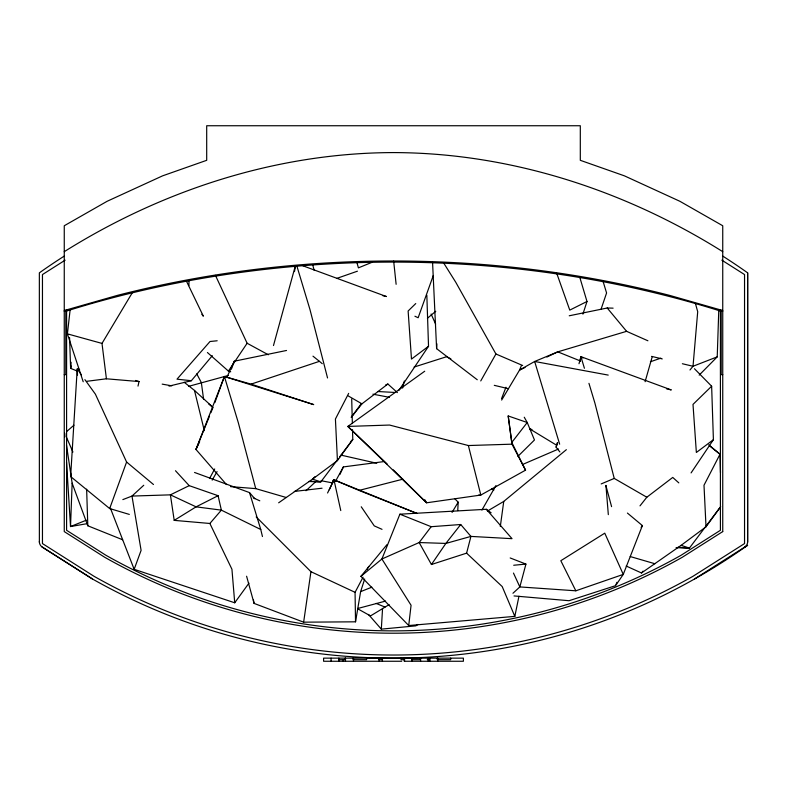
<?xml version="1.0" encoding="UTF-8"?>
<svg xmlns="http://www.w3.org/2000/svg" width="787" height="787" viewBox="0 0 787 787"><rect width="100%" height="100%" fill="white"/><g stroke="black" fill="none" stroke-linecap="round" stroke-linejoin="round"><path stroke-width="1.18" d="M694.528 578.996L744.994 546.906A6.65 6.65 0 0 0 747.63 542.154L747.65 272.853A612.079 612.079 0 0 0 722.545 255.962M188.89 285.632L189.037 280.723M699.181 375.124L717.232 356.855L718.797 309.478M66.492 445.117L72.148 483.198L70.525 526.552L87.416 523.611M747.63 542.154L747.65 272.853M457.749 510.596L458.182 502.175L454.729 498.683M417.867 624.455L415.861 625.852L381.321 629.138L382.561 608.44M477.266 379.757L436.608 348.661L436.893 343.84M129.334 514.413L109.668 508.559L70.633 476.538L77.215 368.995L79.605 369.428M71.115 362.276L70.614 368.355L77.293 371.08M83.206 381.764L67.407 333.865L70.132 309.744M518.958 596.241L514.826 616.369L408.719 625.547L411.07 605.262L381.902 559.006L399.885 514.196L486.327 509.278L491.127 512.809M500.316 526.464L503.749 501.417L566.355 449.682M364.676 579.025L360.623 591.637L355.527 621.819L303.644 622.173L310.934 571.687L256.198 516.911M294.476 271.584L295.371 266.842M580.029 361.43L580.924 356.678L671.281 389.929L666.569 388.857M70.633 476.538L71.155 474.158M71.135 365.975L70.614 368.355L69.581 337.672M138 386.102L139.053 381.557L135.541 380.455M402.619 388.04L404.321 380.997M431.178 526.7L419.156 542.538L431.433 564.505L466.602 553.153L470.931 536.409L460.729 524.516L431.178 526.7L399.885 514.196M510.192 557.963L525.923 564.092L519.843 586.925L512.957 593.25M273.483 345.542L295.086 266.803M559.862 451.925L556.094 447.173L557.393 442.471M578.996 363.732L580.924 356.678L582.931 358.006M645.104 381.705L652.108 357.131M582.911 314.131L586.994 301.49L579.744 277.172M601.071 309.202L606.58 292.971L603.019 281.215M556.094 447.173L557.688 442.619M433.293 275.489L418.153 317.741L414.916 316.236M109.668 508.559L126.599 462.028L95.404 394.179L84.907 379.649M248.967 583.137L234.723 602.783L134.164 569.316L141.099 550.369L131.98 496.076L143.755 485.264M214.841 402.649L224.403 376.501L251.073 384.135L313.708 404.607L224.403 376.501L195.973 449.456L226.499 484.585M231.408 369.123L234.31 361.194L286.517 350.471M501.575 398.615L505.972 387.243M627.416 513.065L642.379 525.578L623.265 574.402L615.542 585.676L569.031 600.717L514.039 595.936M209.529 416.077L195.973 449.456L199.662 441.694M210.877 412.732L212.687 408.286M616.005 584.554L616.929 582.311M521.407 365.601L519.538 370.077L501.663 400.062M226.725 377.603L234.31 361.194M339.846 474.561L343.388 466.917L384.204 461.556M329.271 489.809L333.973 479.824L417.041 513.478L359 490.429L402.826 479.185M327.569 492.996L333.973 479.824L357.908 489.967M348.661 393.372L335.419 419.038L337.436 460.602L312.518 479.145L278.647 502.804M355.527 621.819L355.065 592.326L363.033 577.205M367.017 569.65L368.729 566.404M209.549 478.526L214.694 468.963M335.744 480.847L343.388 466.917M480.749 380.938L495.928 353.993L455.732 282.208L444.045 263.586M481.91 510.094L495.918 485.589M212.185 480.129L217.064 471.61M139.053 381.557L106.412 378.793L101.995 343.417L132.246 292.803M452.053 512.416L458.182 502.175M207.414 352.517L228.407 371.09L247.128 343.26L215.412 275.332M398.753 390.588L428.522 346.29L426.839 295.253M691.075 472.918L713.406 439.687L711.635 386.22L694.449 368.729M431.433 564.505L445.855 543.433L460.729 524.516M641.12 527.418L642.379 525.578M337.436 460.602L352.773 439.51L352.517 429.702M626.196 566.03L641.494 572.975L681.099 545.352L706.018 526.808L720.666 506.671M351.248 417.238L361.272 403.692M338.262 458.762L320.84 481.87L308.711 481.506M339.709 456.834L352.773 439.51L351.022 441.232M719.908 507.645L689.422 548.077L676.082 547.673M424.724 371.218L347.844 426.426L426.564 502.804L480.818 495.053L525.549 470.164L511.786 442.432L527.231 422.511L524.25 417.218M351.336 417.258L361.941 403.829L387.873 384.017L397.405 392.605M639.998 505.864L646.825 497.227L672.747 477.424L678.817 482.884M408.719 625.547L360.918 576.33L386.948 544.663M689.973 369.988L693.022 366.27L717.232 356.855M641.494 572.975L643.009 571.136M169.028 386.112L191.339 380.721L212.323 355.675M189.205 485.648L170.405 494.846L174.202 520.364L209.873 523.473L221.363 510.143L218.088 495.702L189.205 485.648L175.481 470.724M517.876 456.401L534.462 439.992L527.231 422.511L508.195 415.959L511.983 444.173L525.549 470.164M315.144 476.558L312.518 479.145L320.84 481.87L310.599 481.26M415.752 303.556L408.128 310.993L411.483 359.079L428.522 346.29M711.635 386.22L693.003 404.4L696.357 452.476L713.406 439.687M305.976 490.734L315.695 481.654M66.57 431.61L73.939 425.206M427.39 318.292L435.752 311.278M360.918 576.33L381.902 559.006L419.156 542.538L445.855 543.433L470.931 536.409L512.032 538.672L486.327 509.278M65.144 260.172L42.459 274.565L42.459 543.571L93.997 576.281A608.961 608.961 0 0 0 693.003 576.281L744.541 543.571L744.541 274.565L721.856 260.172M174.202 520.364L196.091 506.848L218.088 495.702M744.994 546.906L747.65 545.283A612.079 612.079 0 0 1 92.472 578.996L42.006 546.935A6.709 6.709 0 0 1 39.37 542.154L39.35 541.594M389.122 604.632L370.49 615.916L357.632 608.754M487.428 511.058L503.749 501.417M64.259 251.673C162.575 189.992 276.975 152.845 393.5 152.58C510.025 152.845 624.425 189.992 722.741 251.673M586.994 301.49L569.768 310.117L556.655 273.079M525.008 367.48L519.538 370.077L534.658 361.479L557.776 351.848L626.6 331.327L647.917 340.781M546.857 357.052L557.776 351.848L580.531 361.026M522.43 464.546L558.563 449.003M601.179 483.926L614.234 478.427L646.825 497.227M371.749 262.415L358.41 267.865L356.767 261.982M385.709 384.902L387.873 384.017M86.295 520.197L70.525 526.552L66.531 462.303M360.623 591.637L371.838 587.181M122.841 499.607L131.98 496.076L170.405 494.846L196.091 506.848L221.363 510.143L260.763 529.503L262.445 536.527M336.639 278.45L357.426 271.19M650.396 361.774L660.785 358.154M575.828 590.801L623.265 574.402L604.76 533.173L560.816 560.718L575.828 590.801L519.843 586.925L513.468 573.064M251.073 384.135L319.424 361.341L322.247 363.692M414.08 367.057L446.436 356.767L450.853 358.793M188.536 386.368L228.505 375.419M64.259 310.54L117.43 295.371A808.2 571.48 0 0 1 669.57 295.371L722.741 310.54M357.652 608.528L385.561 601.081M569.237 315.784L607.21 307.992L613.103 308.16M86.688 381.321L106.412 378.793M294.299 491.442L322.06 488.215M217.182 340.771L210.011 341.509L176.996 379.177L191.339 380.721M513.704 565.253L525.923 564.092M478.545 495.18L480.818 495.053L468.373 445.54L389.565 425.049L347.844 426.426L387.165 464.015M468.373 445.54L511.983 444.173M64.259 311.278L65.813 311.278A806.645 570.378 0 0 1 721.187 311.278L722.741 311.278M64.259 374.632L65.813 374.632L65.813 310.275M722.741 374.632L721.187 374.632L721.187 310.275M338.518 659.693L345.109 659.693L345.109 658.139M378.704 659.693L382.069 659.693L382.069 658.139M404.528 659.693L401.055 659.693L401.055 658.139M412.034 659.693L419.855 659.693L419.855 658.139M427.282 659.693L429.525 659.693L429.525 658.139M401.714 661.257L323.595 661.257L323.595 658.139L463.395 658.139L463.395 661.257L404.233 661.257L404.252 658.139M377.898 391.523L394.966 392.467M230.512 486.632L255.736 488.629L286.291 497.512M677.981 547.28L689.422 548.077L681.099 545.352M162.181 384.125L171.753 385.827M608.223 375.094L534.658 361.479L559.655 444.202M372.91 394.179L389.467 397.317M320.988 480.69L332.753 482.952M341.105 455.142L376.757 463.248M382.866 295.715L386.407 296.532L302.916 265.809M494.275 385.335L508.382 388.699M651.597 356.373L662.251 358.921M682.368 363.732L693.022 366.27L697.705 311.682L695.433 303.546M332.724 480.444L336.275 481.29M67.407 333.865L101.995 343.417M630.2 556.547L654.873 563.728M531.963 429.535L529.621 428.846L556.527 445.167M228.407 371.09L230.709 371.818M194.546 472.466L249.509 492.593L254.772 498.683M246.597 576.222L254.063 603.393L303.644 622.173M72.148 483.198L87.81 525.775L122.624 539.754M376.117 603.393L385.03 607.092M495.928 353.993L522.676 365.502M382.02 529.336L374.258 525.883L361.253 506.789M253.247 497.837L259.799 500.817M310.934 571.687L355.065 592.326M491.678 488.943L493.852 490.035M247.128 343.26L268.328 354.78M348.277 395.94L361.941 403.829M42.006 546.935L92.472 578.996M184.188 382.266L194.478 390.411L213.198 407.568M709.481 445.786L720.007 454.237L720.489 472.623M312.98 356.167L319.424 361.341M708.713 444.822L720.007 454.237L704.001 485.245L706.018 526.808M126.599 462.028L153.475 484.507M208.565 403.8L212.195 406.938M466.602 553.153L502.195 586.551L514.826 616.369M393.284 469.859L426.564 502.804L424.793 499.686M368.464 614.44L381.321 629.138M607.21 307.992L626.6 331.327M201.836 314.269L203.351 316.187L186.283 280.811M81.415 374.809L77.215 368.995L77.5 375.114M196.76 373.904L201.324 382.492L203.607 399.314M209.873 523.473L231.939 569.257L234.723 602.783M431.109 314.043L435.634 324.077M66.659 437.651L72.925 452.053M110.465 508.313L134.164 569.316M249.509 492.593L260.763 529.503M580.924 356.678L584.416 368.277M588.951 383.338L594.883 403.042L614.234 478.427M605.882 485.53L611.588 506.641M297.093 266.754L309.999 309.635L327.54 377.957M224.403 376.501L238.343 422.796L255.736 488.629M312.606 264.491L314.18 270.285M194.478 390.411L204.325 430.666M333.973 479.824L340.771 510.576M253.414 599.842L254.063 603.393M508.195 415.959L511.786 442.432M393.667 261.107L396.127 284.304M605.941 485.392L608.321 514.639M64.721 433.214L64.947 436.854M432.555 262.189L436.608 348.661M86.639 489.18L87.81 525.775M351.71 399.058L352.36 423.573M720.41 309.871L720.41 530.3L681.119 555.248A584.8 584.8 0 0 1 105.881 555.248L66.59 530.3L66.59 309.871M450.656 658.139L450.656 659.693L437.306 659.693L437.306 658.139M437.68 658.139L437.68 661.257M429.899 658.139L429.899 661.257M428.364 658.139L428.364 661.257M420.583 658.139L420.583 661.257M412.201 659.693L412.201 661.257M412.034 658.139L412.024 661.257M404.548 659.181L404.548 661.257M382.443 658.139L382.443 661.257M379.324 658.139L379.324 661.257M378.95 658.139L378.95 659.693M366.594 658.139L366.594 659.693L353.107 659.693L353.107 658.139M353.481 658.139L353.481 661.257M345.483 658.139L345.483 661.257M343.24 659.693L343.24 661.257M338.853 658.139L338.853 661.257M331.071 658.139L331.071 661.257M39.37 542.154L39.35 272.853A612.079 612.079 0 0 1 64.455 255.962M722.741 531.589L682.27 557.285A587.141 587.141 0 0 1 104.73 557.285L64.259 531.589L64.259 225.751L107.13 201.285L162.565 175.855L206.696 160.312L206.696 125.743L580.304 125.743L580.304 160.312L624.435 175.855L679.87 201.285L722.741 225.751L722.741 531.589"/></g></svg>
